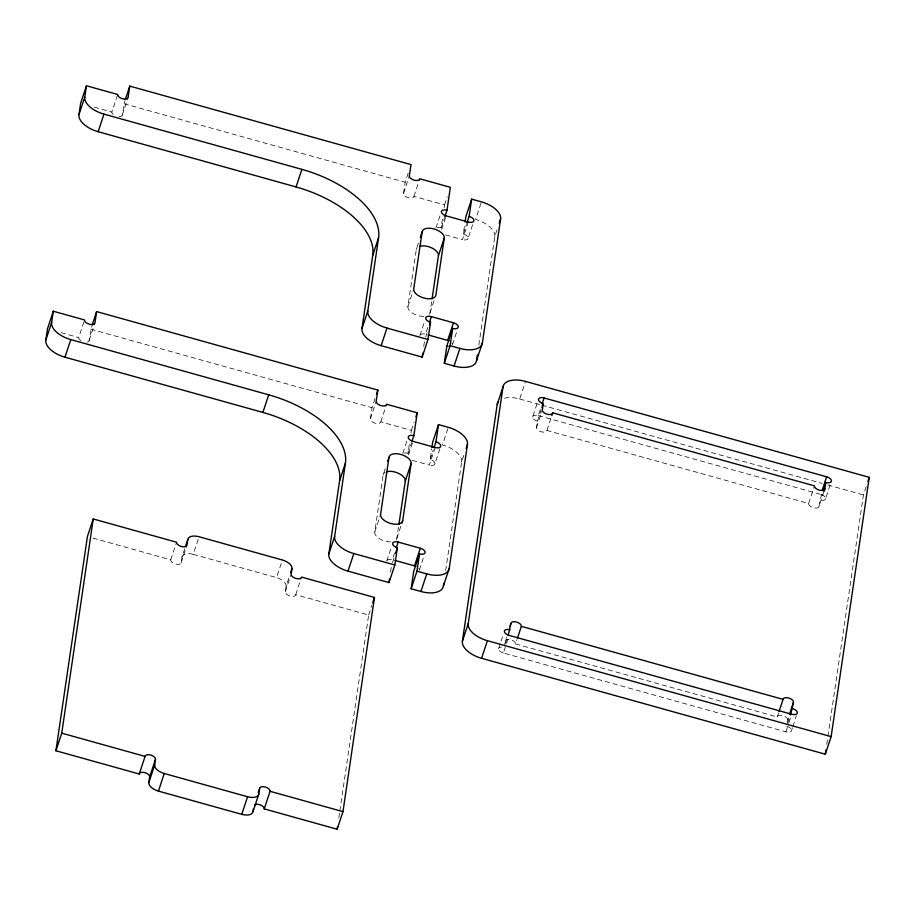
<?xml version="1.0" encoding="UTF-8"?>
<svg xmlns="http://www.w3.org/2000/svg" width="915" height="915" viewBox="0 0 915 915"><rect width="100%" height="100%" fill="white"/><g stroke="black" fill="none" stroke-linecap="round" stroke-linejoin="round"><path stroke-width="0.69" stroke-dasharray="4.58 3.43" d="M87.314 342.027A5.421 2.814 18.3 0 0 89.132 340.46L91.694 326.472M119.327 116.697A5.421 2.814 18.3 0 0 122.29 114.981L124.84 101.005M92.884 538.077L170.739 559.808A5.421 2.814 18.3 0 0 175.543 564.086A5.421 2.814 18.3 0 0 181.159 562.714L181.994 557.086L184.681 548.954M339.854 810.919L368.654 615.04L295.739 594.693A5.421 2.814 18.3 0 1 290.112 596.054A5.421 2.814 18.3 0 1 285.32 591.788L286.155 586.149L289.289 576.679M410.995 433.081L411.384 430.393L380.789 421.849A5.421 2.814 18.3 0 1 375.173 423.21A5.421 2.814 18.3 0 1 370.369 418.944L372.028 407.667L375.161 398.197M444.141 207.614L444.541 204.914L413.946 196.382A5.421 2.814 18.3 0 1 408.319 197.743A5.421 2.814 18.3 0 1 403.526 193.477L405.185 182.199L408.319 172.718M390.602 541.852A11.529 5.982 18.3 0 1 374.761 532.027L383.145 474.954L385.387 468.183M423.748 316.373A11.529 5.982 18.3 0 1 407.907 306.559L416.302 249.486L418.532 242.715M338.813 817.964L339.648 812.326M390.579 571.955L391.357 566.648M404.213 453.085A5.421 2.814 18.3 0 1 408.021 453.291L409.611 442.517M423.725 346.488L424.503 341.181M437.37 227.618A5.421 2.814 18.3 0 1 441.167 227.812L442.757 217.038M396.287 539.644A11.529 5.982 18.3 0 0 396.893 538.203L398.734 525.679M429.432 314.177A11.529 5.982 18.3 0 0 430.039 312.736L431.88 300.2M439.875 448.842L434.945 463.733A5.421 2.814 18.3 0 0 430.153 459.467L431.72 448.842M472.575 224.724L468.103 238.266A5.421 2.814 18.3 0 0 463.31 234L464.866 223.374M445.685 570.525L461.629 462.018L464.317 453.897M478.831 345.058L494.786 236.55L497.474 228.418M504.371 646.093L506.464 636.966M823.969 491.492L819.051 506.384A5.421 2.814 18.3 0 1 813.424 507.745A5.421 2.814 18.3 0 1 808.631 503.479L546.93 430.439A5.421 2.814 18.3 0 1 541.303 431.8A5.421 2.814 18.3 0 1 536.51 427.534L537.437 421.186L541.028 410.366M787.289 722.415L789.005 715.816M819.051 506.384L819.977 500.036L822.219 493.276M826.76 744.352L863.428 494.924L867.008 484.104M113.105 114.501A5.421 2.814 18.3 0 1 111.87 112.076L117.692 94.485M122.29 114.981L128.111 97.39M80.966 340.723A5.421 2.814 18.3 0 1 78.724 337.555L84.546 319.953M89.132 340.46L94.954 322.858M170.739 559.808L176.561 542.218M181.159 562.714L186.534 546.472M181.994 557.086A10.843 5.639 18.3 0 1 193.237 554.353L199.058 536.75M403.526 193.477L409.348 175.874M286.155 586.149A10.843 5.639 18.3 0 0 276.559 577.605L282.38 560.003M413.946 196.382L419.756 178.78M285.32 591.788L290.695 575.546M295.739 594.693L301.115 578.452M370.369 418.944L376.191 401.342M407.907 306.559L413.283 290.307M435.998 227.824L440.47 214.293M444.541 204.914L447.229 196.794M441.167 227.812L444.301 218.342M441.682 229.391L446.165 215.86M380.789 421.849L386.61 404.247M419.905 335.576L424.388 322.034M430.039 312.736L434.522 299.194M427.762 327.444L425.532 334.215A5.421 2.814 18.3 0 0 420.191 334.901M425.601 337.143L427.831 330.372M463.31 234L466.444 224.518M445.548 234.903L462.475 239.627L468.297 222.036M480.981 203.21L475.606 219.463A21.697 11.266 18.3 0 1 494.786 236.55M374.761 532.027L380.583 514.424M402.852 453.302L407.324 439.76M411.384 430.393L414.072 422.272M408.021 453.291L411.601 442.46M408.536 454.869L413.008 441.327M452.456 344.658L456.94 331.127M368.654 615.04L371.787 605.57M386.759 561.044L391.677 546.152M396.893 538.203L401.365 524.661M394.617 552.912L392.375 559.683A5.421 2.814 18.3 0 0 387.045 560.369M392.444 562.611L394.685 555.84M430.153 459.467L433.287 449.986M412.402 460.382L429.329 465.106L435.151 447.504M447.835 428.689L442.46 444.93A21.697 11.266 18.3 0 1 461.629 462.018M419.31 570.137L424.228 555.245M504.474 398.197A21.697 11.266 18.3 0 1 519.697 398.997L525.519 381.406M537.437 421.186A5.421 2.814 18.3 0 1 532.644 416.92L537.574 402.028M532.644 416.92A5.421 2.814 18.3 0 1 538.272 415.559L540.959 407.427M536.51 427.534L541.886 411.293M546.93 430.439L551.848 415.547M498.561 648.735L503.044 635.193M505.538 643.302L507.768 636.531M792.413 727.78L791.521 730.49A5.421 2.814 18.3 0 1 785.905 731.851L503.364 653.001L506.041 644.881M506.498 643.531L509.175 635.399M787.655 719.876A5.421 2.814 18.3 0 0 782.863 715.599A5.421 2.814 18.3 0 0 777.247 716.971L515.534 643.931L516.884 639.871M808.631 503.479L814.007 487.226M830.077 485.133L825.605 498.675A5.421 2.814 18.3 0 0 820.812 494.409L821.704 491.698M777.247 716.971L778.585 712.911M787.621 723.513L790.308 715.381M785.905 731.851L788.581 723.731M789.039 722.381L791.715 714.249M792.87 726.43L796.45 715.599M123.948 103.715L405.185 182.199M94.211 107.147L111.87 112.076M519.697 398.997L540.319 404.762M541.691 405.139L822.185 483.417M827.686 484.95L863.428 494.924M538.272 415.559L820.812 494.409M90.791 329.183L372.028 407.667M61.053 332.625L78.724 337.555M193.237 554.353L276.559 577.605M434.945 463.733A5.421 2.814 18.3 0 1 429.329 465.106M383.145 474.954A11.529 5.982 18.3 0 1 385.078 472.369M418.818 568.524A5.421 2.814 18.3 0 1 419.242 569.347M825.605 498.675A5.421 2.814 18.3 0 1 819.977 500.036M505.126 641.026A5.421 2.814 18.3 0 1 510.742 639.665A5.421 2.814 18.3 0 1 515.534 643.931M503.364 653.001A5.421 2.814 18.3 0 1 498.641 649.513A5.421 2.814 18.3 0 1 501.534 647.019M786.728 726.213A5.421 2.814 18.3 0 1 791.521 730.49M468.103 238.266A5.421 2.814 18.3 0 1 462.475 239.627M416.302 249.486A11.529 5.982 18.3 0 1 416.908 248.034M451.964 343.056A5.421 2.814 18.3 0 1 452.387 343.88"/><path stroke-width="1.37" d="M431.914 447.515L432.692 442.208L438.514 424.606L448.281 427.328A21.697 11.266 18.3 0 1 467.451 444.416L449.219 568.421L443.398 586.023A21.697 11.266 18.3 0 1 420.911 591.49L411.144 588.757L413.683 571.498L419.505 553.895A5.421 2.814 18.3 0 0 425.132 552.534A5.421 2.814 18.3 0 0 420.328 548.257L398.197 542.08A5.421 2.814 18.3 0 0 392.581 543.453A5.421 2.814 18.3 0 0 397.373 547.719L394.834 564.978L389.012 582.581L347.997 571.132A21.697 11.266 18.3 0 1 328.828 554.044L339.602 480.775A86.776 45.075 18.3 0 0 262.902 412.425L64.988 357.193A21.697 11.266 18.3 0 1 45.819 340.106L47.477 328.828L53.287 311.226L84.546 319.953A5.421 2.814 18.3 0 0 89.338 324.219A5.421 2.814 18.3 0 0 94.954 322.858L96.613 311.58L377.849 390.076L376.191 401.342A5.421 2.814 18.3 0 0 380.983 405.62A5.421 2.814 18.3 0 0 386.61 404.247L417.206 412.791L413.843 435.689L412.047 441.11M465.06 222.048L465.849 216.729L471.66 199.138L481.427 201.86A21.697 11.266 18.3 0 1 500.608 218.948L482.377 342.953L476.555 360.556A21.697 11.266 18.3 0 1 454.057 366.011L444.301 363.289L446.84 346.03L452.651 328.428A5.421 2.814 18.3 0 0 458.278 327.067A5.421 2.814 18.3 0 0 453.485 322.789L431.354 316.613A5.421 2.814 18.3 0 0 425.727 317.974A5.421 2.814 18.3 0 0 430.519 322.252L427.98 339.511L422.158 357.113L381.143 345.664A21.697 11.266 18.3 0 1 361.974 328.576L372.748 255.296A86.776 45.075 18.3 0 0 296.048 186.946L98.145 131.714A21.697 11.266 18.3 0 1 78.965 114.627L80.623 103.361L86.445 85.758L117.692 94.485A5.421 2.814 18.3 0 0 122.484 98.751A5.421 2.814 18.3 0 0 128.111 97.39L129.77 86.113L411.007 164.597L409.348 175.874A5.421 2.814 18.3 0 0 414.14 180.141A5.421 2.814 18.3 0 0 419.756 178.78L450.363 187.323L446.989 210.221L444.759 216.992M45.819 340.106L51.64 322.503L53.287 311.226M78.965 114.627L84.786 97.036L86.445 85.758M342.976 811.639L270.062 791.292A5.421 2.814 18.3 0 0 265.27 787.026A5.421 2.814 18.3 0 0 259.654 788.387L258.819 794.026L252.998 811.616A10.843 5.639 18.3 0 1 241.754 814.35L158.432 791.098A10.843 5.639 18.3 0 1 148.836 782.554L149.671 776.915A5.421 2.814 18.3 0 0 144.879 772.649A5.421 2.814 18.3 0 0 139.252 774.01L55.918 750.758L87.417 536.556L93.239 518.954L176.561 542.218A5.421 2.814 18.3 0 0 181.353 546.484A5.421 2.814 18.3 0 0 186.98 545.123L187.815 539.484A10.843 5.639 18.3 0 1 199.058 536.75L282.38 560.003A10.843 5.639 18.3 0 1 291.976 568.547L291.142 574.185A5.421 2.814 18.3 0 0 295.934 578.463A5.421 2.814 18.3 0 0 301.561 577.091L374.475 597.449L342.976 811.639L337.155 829.242L264.252 808.894A5.421 2.814 18.3 0 0 260.786 805.097A5.421 2.814 18.3 0 0 254.736 804.765M55.918 750.758L61.74 733.155L93.239 518.954M148.836 782.554L154.658 764.951L155.493 759.313A5.421 2.814 18.3 0 0 150.701 755.047A5.421 2.814 18.3 0 0 145.073 756.408L61.74 733.155M252.998 811.616L253.421 808.803M328.828 554.044L334.638 536.453L345.413 463.173A86.776 45.075 18.3 0 0 268.713 394.822L70.81 339.591A21.697 11.266 18.3 0 1 51.64 322.503M361.974 328.576L367.796 310.974L378.57 237.706A86.776 45.075 18.3 0 0 301.87 169.355L103.955 114.123A21.697 11.266 18.3 0 1 84.786 97.036M388.966 457.351L380.583 514.424A11.529 5.982 18.3 0 0 390.762 523.506A11.529 5.982 18.3 0 0 402.714 520.601L411.11 463.528A11.529 5.982 18.3 0 0 400.919 454.458A11.529 5.982 18.3 0 0 388.966 457.351L387.628 461.412M422.124 231.884L413.729 288.957A11.529 5.982 18.3 0 0 423.92 298.038A11.529 5.982 18.3 0 0 435.86 295.133L444.255 238.06A11.529 5.982 18.3 0 0 434.065 228.979A11.529 5.982 18.3 0 0 422.124 231.884L420.328 237.294M337.155 829.242L337.578 826.417M389.012 582.581L389.596 578.6M422.158 357.113L422.753 353.133M398.94 524.284L405.288 481.13L411.11 463.528M432.086 298.816L438.434 255.662L444.255 238.06M411.144 588.757L416.966 571.166L419.505 553.895M434.19 447.286L435.975 441.865L438.514 424.606M444.301 363.289L450.111 345.687L452.651 328.428M466.89 223.169L469.132 216.398L471.66 199.138M443.398 586.023L443.821 583.21M476.555 360.556L477.378 354.917M462.395 641.209L497.211 404.464L503.021 386.862A21.697 11.266 18.3 0 1 525.519 381.406L869.25 477.333L831.129 736.621L825.307 754.223L481.576 658.297A21.697 11.266 18.3 0 1 462.395 641.209L468.217 623.607L503.021 386.862M508.214 635.182L510.936 623.424A5.421 2.814 18.3 0 1 516.563 622.063A5.421 2.814 18.3 0 1 521.356 626.329L783.068 699.369A5.421 2.814 18.3 0 1 788.684 698.008A5.421 2.814 18.3 0 1 793.477 702.274L790.754 714.032M824.873 488.782L825.799 482.445A5.421 2.814 18.3 0 0 831.426 481.073A5.421 2.814 18.3 0 0 826.634 476.807L544.093 397.956A5.421 2.814 18.3 0 0 538.466 399.317A5.421 2.814 18.3 0 0 543.258 403.595L542.332 409.931A5.421 2.814 18.3 0 0 547.124 414.209A5.421 2.814 18.3 0 0 552.751 412.837L814.453 485.876A5.421 2.814 18.3 0 0 819.245 490.143A5.421 2.814 18.3 0 0 824.873 488.782L823.969 491.492M825.307 754.223L825.925 749.991M98.145 131.714L103.955 114.123M125.286 99.655L129.77 86.113M64.988 357.193L70.81 339.591M92.141 325.122L96.613 311.58M296.048 186.946L301.87 169.355M185.573 546.255L187.815 539.484M139.252 774.01L145.073 756.408M262.902 412.425L268.713 394.822M149.671 776.915L155.493 759.313M158.432 791.098L164.243 773.495A10.843 5.639 18.3 0 1 154.658 764.951M372.748 255.296L378.57 237.706M290.627 572.618L291.976 568.547M381.143 345.664L386.965 328.062A21.697 11.266 18.3 0 1 367.796 310.974M339.602 480.775L345.413 463.173M376.511 394.136L377.849 390.076M241.754 814.35L247.576 796.748A10.843 5.639 18.3 0 0 258.819 794.026M258.305 792.447L259.654 788.387M264.252 808.894L270.062 791.292M429.558 322.023L431.354 316.613M347.997 571.132L353.819 553.541A21.697 11.266 18.3 0 1 334.638 536.453M429.627 324.962L430.519 322.252M415.868 416.851L417.206 412.791M428.129 334.936L447.664 340.391L453.485 322.789M372.679 602.859L374.475 597.449M499.258 223.008L500.608 218.948M401.822 523.311L402.714 520.601M454.057 366.011L459.879 348.409A21.697 11.266 18.3 0 0 482.377 342.953M396.412 547.502L398.197 542.08M395.577 553.14L397.373 547.719M394.983 560.415L414.518 565.859L420.328 548.257M466.112 448.476L467.451 444.416M420.911 591.49L426.733 573.888A21.697 11.266 18.3 0 0 449.219 568.421M542.298 403.366L544.093 397.956M541.92 407.655L542.812 404.945M551.848 415.547L552.751 412.837M481.576 658.297L487.398 640.694A21.697 11.266 18.3 0 1 468.217 623.607M510.044 626.135L510.936 623.424M517.33 638.521L521.356 626.329M822.15 490.337L826.634 476.807M823.111 490.566L825.799 482.445M779.031 711.55L783.068 699.369M789.451 714.455L793.477 702.274M867.912 481.393L869.25 477.333M386.965 328.062L427.98 339.511M450.111 345.687L459.879 348.409M353.819 553.541L394.834 564.978M416.966 571.166L426.733 573.888M487.398 640.694L831.129 736.621M164.243 773.495L247.576 796.748M414.518 565.859A5.421 2.814 18.3 0 1 415.845 566.328M413.843 435.689A5.421 2.814 18.3 0 0 408.216 437.05A5.421 2.814 18.3 0 0 413.008 441.327L435.151 447.504A5.421 2.814 18.3 0 0 440.767 446.143A5.421 2.814 18.3 0 0 435.975 441.865M387.011 471.625A11.529 5.982 18.3 0 1 399.26 473.696A11.529 5.982 18.3 0 1 405.288 481.13M497.211 404.464A21.697 11.266 18.3 0 1 498.343 401.742M792.55 708.622A5.421 2.814 18.3 0 1 797.342 712.888A5.421 2.814 18.3 0 1 791.715 714.249L509.175 635.399A5.421 2.814 18.3 0 1 504.382 631.133A5.421 2.814 18.3 0 1 510.01 629.772M448.201 346.305A5.421 2.814 18.3 0 1 446.84 346.03M447.664 340.391A5.421 2.814 18.3 0 1 449.002 340.86M446.989 210.221A5.421 2.814 18.3 0 0 441.373 211.582A5.421 2.814 18.3 0 0 446.165 215.86L468.297 222.036A5.421 2.814 18.3 0 0 473.924 220.664A5.421 2.814 18.3 0 0 469.132 216.398M420.168 246.158A11.529 5.982 18.3 0 1 432.418 248.217A11.529 5.982 18.3 0 1 438.434 255.662"/></g></svg>
